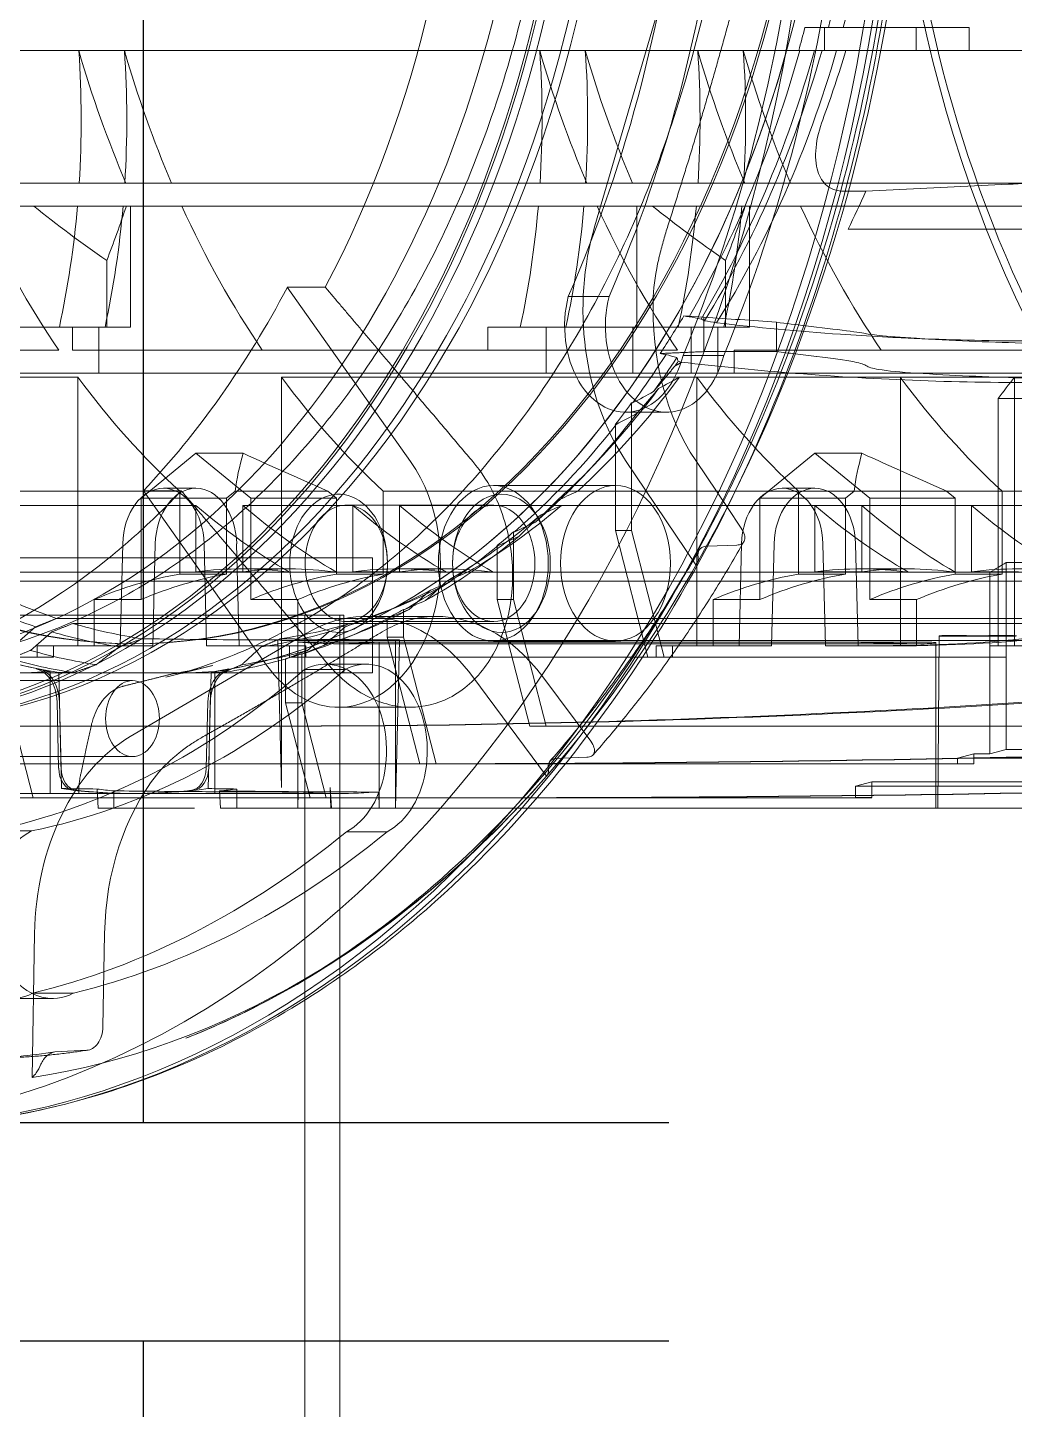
# Model space of a CAD drawing. Header units: millimetres. Extents: x -6314 to 11113, y -129 to 3675.
# Drawn here: x -2322.68 to -2305.55, y 2185.56 to 2209.55 of the extents above; entities that cross this region are included whole.
import ezdxf

# ---------------------------------------------------------------- set-up
doc = ezdxf.new("R2010")
doc.units = ezdxf.units.MM
doc.layers.add('Equipment', color=123, linetype='Continuous')

# ---------------------------------------------------------------- blocks, each defined once
blk = doc.blocks.new('A$C161d446f')
at = {"layer": 'Equipment', "linetype": 'Continuous', "lineweight": 0, "extrusion": (0, 1, 0)}
for p, q in [((-43.157, 528.618), (-44.429, 532.96)), ((-48.737, 532.061), (-49.66, 532.061)), ((-49.66, 531.661), (-49.66, 532.061)), ((-48.737, 532.061), (-48.199, 532.061)), ((-48.737, 531.661), (-48.737, 532.061)), ((-48.199, 532.061), (-47.148, 532.061)), ((-47.148, 532.061), (-47.148, 531.661)), ((-47.148, 532.061), (-46.808, 532.061)), ((-49.66, 531.661), (-52.258, 531.661)), ((-49.66, 531.661), (-48.737, 531.661)), ((-48.125, 531.661), (-48.737, 531.661)), ((-47.148, 531.661), (-48.125, 531.661)), ((-46.7, 531.661), (-47.148, 531.661)), ((-45.737, 531.661), (-46.7, 531.661)), ((-45.737, 531.661), (-44.945, 531.661)), ((-42.993, 531.661), (-44.945, 531.661)), ((-42.993, 531.661), (-42.201, 531.661)), ((-34.989, 531.661), (-42.201, 531.661)), ((-34.197, 531.661), (-34.989, 531.661)), ((-32.245, 531.661), (-34.197, 531.661)), ((-53.078, 529.361), (-46.557, 529.361)), ((-45.765, 529.361), (-46.557, 529.361)), ((-45.765, 529.361), (-43.813, 529.361)), ((-43.021, 529.361), (-43.813, 529.361)), ((-43.021, 529.361), (-35.809, 529.361)), ((-35.017, 529.361), (-35.809, 529.361)), ((-35.017, 529.361), (-33.065, 529.361)), ((-47.866, 529.22), (-50.341, 529.34)), ((-47.866, 529.22), (-47.562, 529.22)), ((-47.562, 529.22), (-47.484, 529.22)), ((-46.733, 528.961), (-53.255, 528.961)), ((-46.733, 528.961), (-45.842, 528.961)), ((-45.842, 528.961), (-45.77, 528.961)), ((-45.842, 526.861), (-45.842, 528.961)), ((-44.161, 528.961), (-45.77, 528.961)), ((-44.161, 528.961), (-43.891, 528.961)), ((-43.891, 528.961), (-43.198, 528.961)), ((-43.891, 528.961), (-43.891, 526.861)), ((-35.985, 528.961), (-43.198, 528.961)), ((-35.985, 528.961), (-35.094, 528.961)), ((-35.094, 528.961), (-35.022, 528.961)), ((-35.094, 526.861), (-35.094, 528.961)), ((-33.413, 528.961), (-35.022, 528.961)), ((-33.413, 528.961), (-33.143, 528.961)), ((-53.94, 528.561), (-50.341, 528.561)), ((-47.556, 528.561), (-50.341, 528.561)), ((-45.43, 526.861), (-45.43, 528.017)), ((-34.682, 526.861), (-34.682, 528.017)), ((-39.959, 524.526), (-37.818, 527.553)), ((-37.818, 527.553), (-38.477, 527.553)), ((-42.699, 527.394), (-43.406, 527.394)), ((-46.314, 526.944), (-46.314, 526.435)), ((-45.052, 527.034), (-44.704, 527.053)), ((-45.052, 526.434), (-45.052, 527.034)), ((-45.43, 526.861), (-45.842, 526.861)), ((-43.891, 526.861), (-45.43, 526.861)), ((-45.293, 526.061), (-45.293, 526.861)), ((-44.834, 526.861), (-44.834, 526.061)), ((-42.656, 526.861), (-43.891, 526.861)), ((-43.817, 526.061), (-43.817, 526.861)), ((-41.864, 526.861), (-42.656, 526.861)), ((-42.316, 526.861), (-42.316, 526.061)), ((-41.864, 526.861), (-41.299, 526.861)), ((-41.299, 526.461), (-41.299, 526.861)), ((-34.682, 526.861), (-35.094, 526.861)), ((-33.143, 526.861), (-34.682, 526.861)), ((-34.545, 526.861), (-34.545, 526.061)), ((-34.086, 526.461), (-34.086, 526.861)), ((-48.365, 526.68), (-49.428, 526.627)), ((-52.445, 526.461), (-48.132, 526.461)), ((-45.577, 526.461), (-48.132, 526.461)), ((-45.577, 526.061), (-45.577, 526.461)), ((-44.692, 526.368), (-45.399, 526.368)), ((-44.596, 526.461), (-37.384, 526.461)), ((-34.086, 526.461), (-37.384, 526.461)), ((-33.848, 526.461), (-28.033, 526.461)), ((-50.445, 525.99), (-52.778, 525.99)), ((-50.844, 526.061), (-27.618, 526.061)), ((-50.445, 525.99), (-44.63, 525.99)), ((-50.445, 525.99), (-50.445, 521.327)), ((-48.465, 525.99), (-48.465, 521.327)), ((-44.929, 521.327), (-44.929, 525.99)), ((-37.717, 525.99), (-44.63, 525.99)), ((-37.717, 525.99), (-37.717, 521.42)), ((-34.181, 521.327), (-34.181, 525.99)), ((-28.367, 525.99), (-34.181, 525.99)), ((-53.697, 525.618), (-50.162, 525.618)), ((-50.162, 521.327), (-50.162, 525.618)), ((-43.798, 525.542), (-43.814, 525.542)), ((-43.798, 523.325), (-43.798, 525.542)), ((-43.695, 525.381), (-44.402, 525.381)), ((-43.531, 525.171), (-43.515, 525.171)), ((-43.515, 523.325), (-43.515, 525.171)), ((-47.934, 523.889), (-46.98, 524.669)), ((-46.98, 524.669), (-47.797, 524.669)), ((-46.98, 524.669), (-46.025, 523.889)), ((-43.238, 524.567), (-43, 524.315)), ((-37.186, 523.889), (-36.232, 524.669)), ((-36.232, 524.669), (-37.049, 524.669)), ((-36.232, 524.669), (-35.277, 523.889)), ((-44.91, 524.543), (-45.46, 523.726)), ((-44.914, 522.731), (-43.694, 524.543)), ((-43.517, 524.108), (-41.396, 524.108)), ((-42.862, 524.012), (-69.482, 524.012)), ((-50.233, 522.57), (-50.233, 524.012)), ((-49.269, 524.012), (-49.419, 523.889)), ((-49.419, 523.889), (-49.419, 522.57)), ((-49.419, 523.889), (-47.934, 523.889)), ((-47.934, 522.127), (-47.934, 523.889)), ((-47.51, 523.889), (-47.661, 524.012)), ((-47.51, 522.57), (-47.51, 523.889)), ((-46.025, 523.889), (-47.51, 523.889)), ((-46.98, 524.061), (-46.414, 524.061)), ((-46.697, 524.012), (-46.697, 522.57)), ((-46.025, 523.889), (-46.025, 522.127)), ((-42.862, 524.012), (-39.484, 524.012)), ((-39.484, 522.57), (-39.484, 524.012)), ((-38.521, 524.012), (-38.671, 523.889)), ((-38.671, 523.889), (-38.671, 522.57)), ((-38.671, 523.889), (-37.186, 523.889)), ((-38.521, 524.012), (-36.913, 524.012)), ((-37.186, 522.127), (-37.186, 523.889)), ((-36.762, 523.889), (-36.913, 524.012)), ((-36.762, 522.57), (-36.762, 523.889)), ((-35.277, 523.889), (-36.762, 523.889)), ((-35.666, 524.061), (-36.232, 524.061)), ((-35.318, 524.017), (-36.14, 522.855)), ((-35.977, 524.017), (-35.318, 524.017)), ((-35.949, 524.012), (-30.134, 524.012)), ((-35.949, 524.012), (-35.949, 522.57)), ((-35.277, 523.889), (-35.277, 522.127)), ((-69.199, 523.762), (-42.579, 523.762)), ((-49.702, 522.612), (-49.702, 523.762)), ((-47.793, 523.762), (-47.793, 522.612)), ((-46.98, 522.612), (-46.98, 523.762)), ((-45.46, 523.726), (-45.703, 523.367)), ((-39.767, 523.762), (-42.579, 523.762)), ((-41.403, 523.769), (-38.842, 523.769)), ((-39.767, 523.762), (-39.767, 522.612)), ((-38.954, 522.612), (-38.954, 523.762)), ((-37.045, 523.762), (-38.954, 523.762)), ((-37.045, 523.762), (-37.045, 522.612)), ((-36.232, 522.612), (-36.232, 523.762)), ((-30.417, 523.762), (-36.232, 523.762)), ((-44.364, 521.127), (-43.798, 523.325)), ((-43.515, 523.325), (-44.081, 521.127)), ((-43.798, 523.325), (-43.515, 523.325)), ((-41.747, 523.303), (-41.763, 523.303)), ((-41.747, 522.129), (-41.747, 523.303)), ((-47.686, 523.096), (-47.73, 521.327)), ((-47.164, 521.327), (-47.121, 523.096)), ((-46.229, 521.327), (-46.273, 523.096)), ((-45.707, 523.096), (-45.664, 521.327)), ((-45.626, 523.074), (-45.117, 523.056)), ((-45.117, 523.056), (-45.086, 523.054)), ((-41.481, 523.065), (-41.464, 523.065)), ((-41.464, 522.129), (-41.464, 523.065)), ((-36.982, 521.327), (-36.938, 523.096)), ((-36.416, 521.327), (-36.373, 523.096)), ((-35.525, 523.096), (-35.481, 521.327)), ((-34.959, 523.096), (-34.916, 521.327)), ((-50.303, 522.773), (-51.293, 522.773)), ((-50.303, 521.327), (-50.303, 522.773)), ((-48.571, 522.661), (-47.758, 522.661)), ((-40.546, 522.661), (-39.732, 522.661)), ((-15.3, 522.855), (-39.3, 522.855)), ((-39.3, 522.855), (-39.3, 520.855)), ((-37.823, 522.661), (-37.01, 522.661)), ((-36.14, 522.855), (-37.459, 520.99)), ((-67.29, 522.445), (-40.67, 522.445)), ((-51.01, 522.603), (-50.02, 522.603)), ((-50.515, 522.612), (-49.702, 522.612)), ((-50.233, 522.57), (-49.419, 522.57)), ((-40.953, 522.603), (-50.02, 522.603)), ((-50.02, 521.327), (-50.02, 522.603)), ((-47.793, 522.612), (-46.98, 522.612)), ((-47.51, 522.57), (-46.697, 522.57)), ((-40.58, 522.603), (-40.953, 522.603)), ((-32.326, 522.445), (-40.67, 522.445)), ((-40.58, 522.603), (-38.671, 522.603)), ((-38.954, 522.612), (-39.767, 522.612)), ((-38.671, 522.57), (-39.484, 522.57)), ((-37.858, 522.603), (-38.671, 522.603)), ((-37.858, 522.603), (-32.044, 522.603)), ((-36.232, 522.612), (-37.045, 522.612)), ((-35.949, 522.57), (-36.762, 522.57)), ((-48.748, 522.127), (-47.934, 522.127)), ((-48.748, 521.327), (-48.748, 522.127)), ((-46.025, 522.127), (-45.212, 522.127)), ((-45.212, 522.127), (-45.212, 521.327)), ((-42.313, 519.931), (-41.747, 522.129)), ((-41.464, 522.129), (-42.03, 519.931)), ((-41.747, 522.129), (-41.464, 522.129)), ((-39.838, 521.956), (-39.854, 521.956)), ((-39.838, 521.473), (-39.838, 521.956)), ((-39.75, 522.01), (-39.414, 521.873)), ((-38, 522.127), (-37.186, 522.127)), ((-38, 522.127), (-38, 521.391)), ((-35.277, 522.127), (-34.464, 522.127)), ((-34.464, 521.327), (-34.464, 522.127)), ((-39.185, 521.802), (-65.805, 521.802)), ((-65.522, 521.713), (-38.903, 521.713)), ((-41.403, 521.747), (-38.842, 521.747)), ((-39.185, 521.836), (-40.401, 521.836)), ((-39.571, 521.804), (-39.555, 521.804)), ((-39.555, 521.473), (-39.555, 521.804)), ((-39.185, 521.802), (-33.811, 521.802)), ((-34.094, 521.713), (-38.903, 521.713)), ((-38.8, 521.855), (-15.8, 521.855)), ((-38.8, 520.855), (-38.8, 521.855)), ((-38.73, 521.855), (-38.73, 520.855)), ((-38.12, 521.855), (-38.12, 481.215)), ((-50.283, 521.491), (-49.334, 521.491)), ((-49.137, 521.498), (-49.118, 518.504)), ((-40.404, 519.275), (-39.838, 521.473)), ((-39.555, 521.473), (-40.121, 519.275)), ((-39.838, 521.473), (-39.555, 521.473)), ((-39.769, 521.429), (-39.697, 518.504)), ((-39.104, 521.571), (-38.768, 521.434)), ((-35.087, 519.748), (-38.157, 521.547)), ((-37.717, 518.862), (-37.653, 521.428)), ((-39.697, 521.42), (-64.108, 521.42)), ((-50.303, 521.327), (-54.687, 521.327)), ((-50.303, 521.127), (-50.303, 521.327)), ((-50.02, 521.327), (-50.303, 521.327)), ((-50.02, 521.327), (-50.02, 521.127)), ((-49.082, 518.504), (-49.082, 521.377)), ((-48.818, 521.391), (-39.414, 521.391)), ((-48.748, 521.361), (-38.707, 521.361)), ((-47.73, 521.327), (-48.748, 521.327)), ((-47.73, 521.327), (-47.164, 521.327)), ((-45.212, 521.327), (-46.229, 521.327)), ((-44.929, 521.327), (-45.212, 521.327)), ((-44.505, 521.327), (-44.929, 521.327)), ((-44.505, 521.327), (-44.222, 521.327)), ((-44.505, 521.127), (-44.505, 521.327)), ((-44.222, 521.327), (-44.222, 521.127)), ((-43.517, 521.408), (-41.396, 521.408)), ((-39.697, 521.42), (-39.697, 518.504)), ((-39.697, 521.42), (-37.717, 521.42)), ((-39.414, 518.504), (-39.414, 521.391)), ((-38, 521.391), (-39.414, 521.391)), ((-38.141, 521.327), (-38.141, 521.127)), ((-38, 521.327), (-38.141, 521.327)), ((-38.07, 521.186), (-38.087, 521.186)), ((-38.07, 520.335), (-38.07, 521.186)), ((-38, 521.391), (-38, 518.504)), ((-38, 521.327), (-36.982, 521.327)), ((-37.858, 521.127), (-37.858, 521.327)), ((-37.717, 518.862), (-37.717, 521.42)), ((-36.982, 521.327), (-36.416, 521.327)), ((-35.481, 521.327), (-34.464, 521.327)), ((-35.171, 521.361), (-35.129, 521.361)), ((-34.181, 521.327), (-34.464, 521.327)), ((-33.757, 521.327), (-34.181, 521.327)), ((-33.757, 521.127), (-33.757, 521.327)), ((-33.757, 521.327), (-33.474, 521.327)), ((-33.474, 521.327), (-33.474, 521.127)), ((-50.303, 521.127), (-44.472, 521.127)), ((-50.303, 519.931), (-50.303, 521.127)), ((-50.02, 519.931), (-50.02, 521.127)), ((-44.472, 521.127), (-44.364, 521.127)), ((-44.081, 521.127), (-44.364, 521.127)), ((-44.081, 521.127), (-38.141, 521.127)), ((-38.481, 521.006), (-39.188, 521.006)), ((-38.141, 521.127), (-37.858, 521.127)), ((-37.804, 521.1), (-37.787, 521.1)), ((-37.787, 520.335), (-37.787, 521.1)), ((-36.523, 520.984), (-35.711, 520.778)), ((-33.757, 521.127), (-27.817, 521.127)), ((-43.087, 519.667), (-42.254, 520.788)), ((-41.038, 520.788), (-42.32, 519.062)), ((-15.3, 520.855), (-39.3, 520.855)), ((-38.118, 520.915), (-38.825, 520.915)), ((-38.73, 520.855), (-38.73, 487.125)), ((-36.557, 520.88), (-36.557, 520.747)), ((-35.899, 520.847), (-36.557, 520.88)), ((-36.557, 520.747), (-36.557, 518.761)), ((-36.444, 518.845), (-36.494, 520.863)), ((-35.129, 520.721), (-32.442, 520.721)), ((-33.848, 520.863), (-33.898, 518.845)), ((-33.7, 520.88), (-33.7, 520.747)), ((-33.7, 520.88), (-33.043, 520.847)), ((-33.7, 520.747), (-33.7, 518.761)), ((-39.957, 520.258), (-38.73, 520.258)), ((-38.73, 520.258), (-38.709, 520.258)), ((-38.495, 518.686), (-38.07, 520.335)), ((-37.787, 520.335), (-38.212, 518.686)), ((-38.07, 520.335), (-37.787, 520.335)), ((-36.481, 520.351), (-36.453, 519.2)), ((-36.41, 519.2), (-36.439, 520.351)), ((-33.89, 519.2), (-33.861, 520.351)), ((-33.819, 520.351), (-33.847, 519.2)), ((-33.403, 518.686), (-32.979, 520.335)), ((-50.303, 519.931), (-43.556, 519.931)), ((-50.303, 519.526), (-50.303, 519.931)), ((-50.02, 519.448), (-50.02, 519.931)), ((-43.556, 519.931), (-42.313, 519.931)), ((-42.03, 519.931), (-42.313, 519.931)), ((-37.858, 519.931), (-29.868, 519.931)), ((-50.303, 519.526), (-51.293, 519.526)), ((-50.02, 519.448), (-50.303, 519.526)), ((-58.024, 519.371), (-49.738, 519.371)), ((-49.738, 519.448), (-50.02, 519.448)), ((-49.738, 519.277), (-49.738, 519.448)), ((-49.738, 519.448), (-49.455, 519.371)), ((-49.738, 519.371), (-49.455, 519.371)), ((-49.455, 519.277), (-49.738, 519.277)), ((-49.455, 519.371), (-49.455, 519.277)), ((-48.394, 519.275), (-42.647, 519.275)), ((-42.729, 519.379), (-43.02, 519.389)), ((-42.48, 519.37), (-42.729, 519.379)), ((-42.647, 519.275), (-40.404, 519.275)), ((-40.121, 519.275), (-40.404, 519.275)), ((-39.767, 519.275), (-31.777, 519.275)), ((-35.129, 519.401), (-32.442, 519.401)), ((-47.97, 518.962), (-57.021, 518.962)), ((-56.738, 518.885), (-47.97, 518.885)), ((-47.97, 518.688), (-47.97, 518.962)), ((-47.97, 518.962), (-47.687, 518.885)), ((-47.97, 518.885), (-47.687, 518.885)), ((-47.687, 518.885), (-47.687, 518.688)), ((-39.414, 518.504), (-39.407, 518.786)), ((-38.565, 518.862), (-38.583, 518.504)), ((-38.574, 518.504), (-38.565, 518.862)), ((-38.007, 518.786), (-38, 518.504)), ((-36.943, 518.838), (-36.942, 518.504)), ((-36.657, 518.504), (-36.643, 518.804)), ((-34.807, 518.504), (-34.807, 518.805)), ((-34.532, 518.504), (-34.515, 518.838)), ((-47.687, 518.688), (-47.97, 518.688)), ((-46.768, 518.686), (-42.156, 518.686)), ((-42.156, 518.686), (-38.495, 518.686)), ((-36.557, 518.761), (-38.707, 518.761)), ((-38.212, 518.686), (-38.495, 518.686)), ((-38.212, 518.686), (-33.403, 518.686)), ((-36.557, 518.761), (-34.195, 518.761)), ((-34.195, 518.761), (-34.195, 518.779)), ((-34.068, 518.761), (-34.195, 518.761)), ((-33.121, 518.686), (-33.403, 518.686)), ((-52.495, 518.504), (-41.996, 518.504)), ((-41.996, 518.504), (-39.697, 518.504)), ((-39.697, 518.504), (-37.948, 518.504)), ((-37.948, 518.504), (-36.942, 518.504)), ((-36.942, 518.504), (-36.657, 518.504)), ((-36.204, 518.504), (-34.807, 518.504)), ((-34.807, 518.504), (-34.532, 518.504)), ((-38.843, 518.096), (-39.55, 518.096)), ((-32.669, 518.111), (-33.376, 518.111)), ((-34.645, 516.33), (-34.617, 514.705)), ((-33.385, 513.828), (-33.429, 516.33)), ((-33.395, 515.292), (-34.102, 515.292)), ((-33.032, 515.201), (-33.739, 515.201)), ((-34.337, 514.302), (-33.782, 514.275))]:
    blk.add_line(p, q, dxfattribs=at)
at = {"layer": 'Equipment', "linetype": 'Continuous', "lineweight": 0}
for centre, major_axis, ratio, start_param, end_param in [((-30.787, 537.961), (0, 25), 0.707107, 0, 2.675588), ((-30.646, 537.961), (0, 25), 0.707107, 0, 2.666613), ((-29.373, 537.961), (0, 25), 0.707107, 0, 2.583794), ((-30.787, 537.961), (0, -25), 0.707107, -0.466004, 3.141593), ((-30.646, 537.961), (0, -25), 0.707107, -0.474979, 3.141593), ((-29.373, 537.961), (0, -25), 0.707107, -0.557799, 2.482747), ((-61.942, 537.961), (0, -19.2), 0.707107, 0, 3.195786), ((-61.942, 537.961), (0, -19.376), 0.707107, 0.040975, 3.100618), ((-35.129, 537.961), (0, 16.6), 0.707107, -4.712389, 1.570796), ((-30.646, 537.961), (0, -18), 0.707107, -1.506816, -0.063981), ((-30.221, 537.961), (0, -18), 0.707107, -1.506816, -0.063981), ((-30.08, 537.961), (0, -17.946), 0.707107, -1.50653, -0.064267), ((-35.171, 537.961), (0, -17.2), 0.707107, -1.461834, -0.108985), ((-35.171, 537.961), (0, -17.2), 0.707107, 0.108985, 1.461834), ((-30.08, 537.961), (0, -17), 0.707107, -1.428662, -0.142134), ((-31.39, 537.941), (0, -20), 0.707107, -1.428194, -1.015267), ((-30.646, 537.961), (0, -23), 0.707107, -1.400949, -1.042512), ((-56.596, 537.961), (0, 16.6), 0.707107, -2.115392, -1.960072), ((-36.218, 530.461), (0, -12.4), 0.707107, -1.667667, -1.481914), ((-53.853, 537.961), (0, 16.6), 0.707107, -2.115392, -1.960072), ((-33.474, 530.461), (0, -12.4), 0.707107, -1.667667, -1.481914), ((-45.848, 537.961), (0, 16.6), 0.707107, -2.115392, -1.960072), ((-25.47, 530.461), (0, -12.4), 0.707107, -1.667667, -1.481914), ((-52.425, 529.339), (3, -0.074), 0.024678, 0.803461, 1.106944), ((-56.596, 537.961), (0, 16.6), 0.707107, -2.336121, -2.143812), ((-38.55, 537.961), (0, 16.6), 0.517638, -4.139373, -4.070081), ((-71.108, 537.961), (-32.069, 0), 0.517638, 2.499284, 2.568577), ((-36.218, 530.461), (0, -12.4), 0.707107, -1.449476, -1.276175), ((-33.474, 530.461), (0, -12.4), 0.707107, -1.449476, -1.276175), ((-45.848, 537.961), (0, 16.6), 0.707107, -2.336121, -2.143812), ((-27.802, 537.961), (0, 16.6), 0.517638, -4.139373, -4.070081), ((-60.36, 537.961), (-32.069, 0), 0.517638, 2.499284, 2.568577), ((-25.47, 530.461), (0, -12.4), 0.707107, -1.449476, -1.276175), ((-45.64, 527.164), (0, 3.8), 0.707107, -2.33176, -1.178097), ((-43.695, 526.881), (0, -1.5), 0.707107, -1.221736, 1.919867), ((-52.978, 629.83), (0, -103.823), 0.707107, 0.081385, 0.08644), ((-52.978, 629.83), (0, -103.823), 0.707107, 0.08644, 0.090891), ((-50.727, 629.83), (0, -103.934), 0.707107, 0.057395, 0.082555), ((-44.876, 629.83), (-275.256, 0), 0.375637, 1.565572, 1.570158), ((-2.595, 632.51), (-49.346, -105.981), 0.263192, 0.219951, 0.221545), ((-9.123, 637.462), (-42.92, -111.058), 0.281197, 0.21013, 0.21494), ((-86.488, 590.13), (-59.348, 55.225), 0.552522, 2.728243, 2.730223), ((-50.727, 629.83), (0, -103.934), 0.707107, -0.001591, 0.057395), ((-51.988, 629.83), (0, -103.872), 0.707107, 0.019256, 0.044184), ((-56.596, 537.961), (0, 16.6), 0.707107, -2.568577, -2.376268), ((9.291, 724.536), (0, -212.687), 0.707107, -0.3667, -0.36411), ((-45.848, 537.961), (0, 16.6), 0.707107, -2.568577, -2.376268), ((17.006, 755.02), (0, -245.276), 0.707107, -0.358792, -0.356553), ((-71.108, 537.961), (-23.15, 15.554), 0.250492, -2.925439, -2.856147), ((-60.36, 537.961), (-23.15, 15.554), 0.250492, -2.925439, -2.856147), ((-41.396, 522.758), (0, -1.35), 0.707107, -3.926991, 2.356194), ((-46.98, 523.061), (0, 1), 0.707107, -1.53589, 1.53589), ((-38.709, 522.758), (0, 1.2), 0.707107, -1.489679, 2.356194), ((-53.874, 537.961), (0, -16.6), 0.707107, 0.389275, 0.544596), ((87.24, 1090.706), (0, -595.929), 0.707107, -0.313171, -0.312264), ((-45.848, 537.961), (0, -16.6), 0.707107, 0.389275, 0.544596), ((-43.126, 537.961), (0, -16.6), 0.707107, 0.389275, 0.544596), ((101.376, 1154.742), (0, -663.199), 0.707107, -0.310364, -0.30955), ((-50.48, 510.261), (0, 12.4), 0.707107, -0.088882, 0.09687), ((-47.758, 510.261), (0, 12.4), 0.707107, -0.088882, 0.09687), ((-39.732, 510.261), (0, 12.4), 0.707107, -0.088882, 0.09687), ((-38.709, 522.758), (0, -1.2), 0.707107, -0.7711, 1.651914), ((-37.01, 510.261), (0, 12.4), 0.707107, -0.088882, 0.09687), ((-50.48, 510.261), (0, 12.4), 0.707107, -0.294622, -0.12132), ((-47.758, 510.261), (0, 12.4), 0.707107, -0.294622, -0.12132), ((282.817, 2066.254), (0, -1610.166), 0.707107, -0.288088, -0.287755), ((-39.732, 510.261), (0, 12.4), 0.707107, -0.294622, -0.12132), ((-37.01, 510.261), (0, 12.4), 0.707107, -0.294622, -0.12132), ((162.173, 968.933), (0, -530.55), 0.707107, -0.570107, -0.568932), ((-39.185, 518.036), (0, 3.8), 0.707107, -0.392699, 0.760964), ((313.339, 2214.359), (0, -1764.605), 0.707107, -0.287052, -0.286748), ((-38.709, 522.758), (0, -1.2), 0.707107, -0.785398, -0.7711), ((-48.182, 570.527), (0, -49.2), 0.707107, -0.146869, 0), ((-38.707, 537.961), (0, -16.6), 0.707107, -0.090615, -0.084438), ((610.869, 2020.347), (0, -1757.783), 0.707107, -0.549753, -0.549403), ((-51.797, 537.961), (100.018, -0.669), 0.165835, -1.431585, -1.428238), ((-38.707, 537.961), (0, -16.6), 0.707107, 0.084438, 0.089856), ((482.503, 1706.029), (0, -1391.097), 0.707107, -0.552156, -0.551713), ((-38.707, 537.961), (0, -16.6), 0.707107, -0.060277, 0.060277), ((-38.481, 519.506), (0, 1.5), 0.707107, -0.349071, 2.792532), ((-31.366, 537.908), (0, -20), 0.707107, -0.55553, -0.142602), ((-35.129, 537.961), (0, -17.2), 0.707107, -0.138205, -0.117714), ((-51.797, 537.961), (103.633, -0.693), 0.165835, -1.423477, -1.421484), ((-36.863, 520.33), (0, 0.6), 0.707107, -1.53589, -0.804352), ((-33.395, 520.33), (0, -0.6), 0.707107, -2.337241, -1.605703), ((-35.129, 537.961), (0, -17.2), 0.707107, 0.117714, 0.138205), ((-50.02, 932.276), (0, -412.345), 0.707107, -0.060909, 0), ((-37.575, 932.276), (0, -412.345), 0.707107, -0.060909, 0), ((-36.115, 516.237), (0, 3.8), 0.707107, -1.546362, -0.392699), ((-39.484, 1549.088), (0, -1029.813), 0.707107, -0.024376, 0), ((-48.111, 1549.088), (0, -1029.813), 0.707107, -0.001845, 0), ((-41.394, 1534.199), (0, -1015.512), 0.707107, -0.024522, 0), ((-51.797, 537.961), (-115.684, 0.774), 0.165835, 1.700663, 1.705011), ((-35.256, 537.961), (0.946, 19.188), 0.706247, 3.086874, 3.109059), ((-39.983, 537.961), (142.82, 0.621), 0.134365, -1.544966, -1.535132), ((-35.256, 537.961), (0.946, 19.188), 0.706247, -3.038759, -3.017231), ((-46.485, 1534.199), (0, -1015.513), 0.707107, -0.001674, 0), ((-30.646, 537.961), (0, -23), 0.707107, -0.528285, -0.169847), ((-33.032, 516.701), (0, -1.5), 0.707107, -0.349071, 2.792532), ((-31.94, 537.961), (0, -23.829), 0.707107, -0.109559, -0.034928)]:
    blk.add_ellipse(centre, major_axis=major_axis, ratio=ratio, start_param=start_param, end_param=end_param, dxfattribs=at)
at = {"layer": 'Equipment', "linetype": 'Continuous', "lineweight": 0, "extrusion": (0, 0, -1)}
for centre, major_axis, ratio, start_param, end_param in [((-30.787, 537.961), (0, -18), 0.707107, -3.141592653589794, 3.141592653589792), ((-30.08, 537.961), (0, -18), 0.707107, -3.141592653589794, 3.141592653589792), ((-35.171, 537.961), (0, -16.6), 0.707107, -4.712389, 1.570796), ((-28.618, 537.961), (0, 17.4), 0.707107, -2.212017, -0.929575), ((-35.171, 537.961), (0, -17.2), 0.707107, 0.138205, 1.432591), ((-35.171, 537.961), (0, -17.2), 0.707107, -1.432591, -0.138205), ((-31.551, 537.961), (0, 24.272), 0.707107, -2.173581, -1.677896), ((-30.683, 537.941), (0, 20), 0.707107, -2.126326, -1.713398), ((-36.498, 537.961), (0, 16.6), 0.707107, -1.934161, -1.80176), ((-36.135, 537.961), (0, 16.743), 0.707107, -1.930927, -1.799759), ((-31.353, 537.961), (0, 23), 0.707107, -2.099081, -1.740643), ((-35.383, 537.961), (0, 17.2), 0.707107, -1.945803, -1.92093), ((-36.279, 537.961), (0, 16.6), 0.731799, -2.039586, -1.960072), ((-36.498, 537.961), (0, 16.6), 0.707107, -2.297216, -1.960072), ((-36.135, 537.961), (0, 16.743), 0.707107, -2.286941, -1.956583), ((-35.763, 537.961), (0, 17.057), 0.707107, -2.268658, -1.949094), ((-35.4, 537.961), (0, 17.2), 0.707107, -2.25873, -1.945803), ((-37.01, 530.461), (0, 12.4), 0.707107, -1.659678, -1.473926), ((-55.805, 537.961), (0, -16.6), 0.707107, -1.181521, -1.026201), ((-34.266, 530.461), (0, 12.4), 0.707107, -1.659678, -1.473926), ((-53.061, 537.961), (0, -16.6), 0.707107, -1.181521, -1.026201), ((-26.262, 530.461), (0, 12.4), 0.707107, -1.659678, -1.473926), ((-45.056, 537.961), (0, -16.6), 0.707107, -1.181521, -1.026201), ((-37.713, 537.961), (0, 16.6), 0.719449, -2.172764, -2.125318), ((-37.01, 530.461), (0, 12.4), 0.707107, -1.865418, -1.692117), ((-53.061, 537.961), (0, -16.6), 0.707107, -0.99778, -0.805472), ((-34.266, 530.461), (0, 12.4), 0.707107, -1.865418, -1.692117), ((-26.262, 530.461), (0, 12.4), 0.707107, -1.865418, -1.692117), ((-42.313, 537.961), (0, -16.6), 0.707107, -0.99778, -0.805472), ((-27.959, 537.961), (0, 17.4), 0.707107, -2.500372, -2.212017), ((-44.402, 526.881), (0, -1.5), 0.707107, -1.919867, 1.221736), ((-46.856, 527.164), (0, -3.8), 0.707107, -1.629601, -0.809833), ((-52.978, 630.23), (0, -103.715), 0.707107, -0.090986, -0.084045), ((-98.131, 630.23), (279.802, 0), 0.375637, 1.379939, 1.384531), ((-44.816, 648.766), (-3.645, -122.038), 0.37022, -0.075007, -0.070414), ((-46.092, 648.529), (-2.38, -121.814), 0.373547, -0.080706, -0.076107), ((-46.286, 533.838), (17.159, 2.163), 0.401023, 1.529118, 1.534444), ((-34.973, 537.961), (0, 17.2), 0.731799, -2.307825, -2.257757), ((-52.978, 630.23), (0, -103.715), 0.707107, -0.084045, -0.08147), ((-51.988, 630.23), (0, -103.666), 0.707107, -0.044272, -0.019294), ((-36.135, 537.961), (0, 16.743), 0.707107, -2.351006, -2.344088), ((-35.763, 537.961), (0, 17.057), 0.707107, -2.369494, -2.321157), ((-35.4, 537.961), (0, 17.2), 0.707107, -2.37753, -2.309055), ((-42.313, 537.961), (0, 16.6), 0.707107, -2.409168, -2.376268), ((-53.061, 537.961), (0, -16.6), 0.707107, -0.765325, -0.573016), ((-36.498, 537.961), (0, 16.6), 0.707107, -2.568577, -2.376268), ((-42.313, 537.961), (0, -16.6), 0.707107, -0.765325, -0.573016), ((-36.135, 537.961), (0, 16.743), 0.707107, -2.574059, -2.384413), ((9.819, 723.268), (0, -211.775), 0.707107, 0.366295, 0.368898), ((-35.383, 537.961), (0, 17.2), 0.707107, -2.409262, -2.37753), ((-35.763, 537.961), (0, 17.057), 0.707107, -2.585788, -2.401725), ((-35.4, 537.961), (0, 17.2), 0.707107, -2.590926, -2.409262), ((-38.55, 537.961), (23.15, 15.554), 0.250492, 2.142422, 2.211715), ((-27.802, 537.961), (23.15, 15.554), 0.250492, 2.142422, 2.211715), ((-38.709, 522.758), (0, -2.5), 0.707107, 0.012083, 2.356194), ((-31.551, 537.961), (0, 24.272), 0.707107, -2.249095, -2.173581), ((-43.517, 522.758), (0, 1.35), 0.707107, -5.497787, 0.785398), ((-41.537, 522.758), (0, 1.2), 0.707107, -2.356194, 3.926991), ((-46.414, 523.061), (0, 1), 0.707107, -1.53589, 1.53589), ((71.99, 1016.76), (0, -518.829), 0.707107, 0.317373, 0.318417), ((-41.403, 522.758), (0, -1.011), 0.707107, -5.497787, 0.785398), ((-38.842, 522.758), (0, 1.011), 0.707107, -2.356194, 1.474471), ((-36.232, 523.061), (0, 1), 0.707107, -1.53589, 1.53589), ((-35.666, 523.061), (0, 1), 0.707107, -1.53589, 1.53589), ((-28.618, 537.961), (0, 17.4), 0.707107, -2.538755, -2.500372), ((-28.618, 537.961), (0, -17.4), 0.707107, -0.641221, 0.519363), ((-55.783, 537.961), (0, -16.6), 0.707107, -0.544596, -0.389275), ((-53.061, 537.961), (0, -16.6), 0.707107, -0.544596, -0.389275), ((-36.498, 537.961), (0, -16.6), 0.707107, 0.389275, 0.544596), ((-36.135, 537.961), (0, -16.743), 0.707107, 0.385786, 0.539448), ((-45.035, 537.961), (0, -16.6), 0.707107, -0.544596, -0.389275), ((-42.313, 537.961), (0, -16.6), 0.707107, -0.544596, -0.389275), ((-28.618, 537.961), (0, 17.4), 0.707107, -2.62223, -2.538755), ((84.861, 1074.25), (0, -579.318), 0.707107, 0.314258, 0.315192), ((-35.763, 537.961), (0, -17.057), 0.707107, 0.378298, 0.528429), ((-35.383, 537.961), (0, 17.2), 0.707107, -2.617994, -2.590926), ((-35.4, 537.961), (0, -17.2), 0.707107, 0.375007, 0.523599), ((-45.566, 537.961), (0, -16.6), 0.707107, 0.389275, 0.415464), ((-48.571, 510.261), (0, 12.4), 0.707107, -0.09687, 0.088882), ((-40.546, 510.261), (0, 12.4), 0.707107, -0.09687, 0.088882), ((-38.842, 522.758), (0, -1.011), 0.707107, -1.667121, 0.694845), ((-37.823, 510.261), (0, 12.4), 0.707107, -0.09687, 0.088882), ((-51.294, 510.261), (0, 12.4), 0.707107, 0.12132, 0.294622), ((-48.571, 510.261), (0, 12.4), 0.707107, 0.12132, 0.294622), ((237.55, 1838.19), (0, -1373.279), 0.707107, 0.290498, 0.290889), ((-36.498, 537.961), (0, -16.6), 0.707107, 0.230964, 0.363365), ((134.569, 904.962), (0, 455.716), 0.707107, -2.568288, -2.566916), ((-40.546, 510.261), (0, 12.4), 0.707107, 0.12132, 0.294622), ((-37.823, 510.261), (0, 12.4), 0.707107, 0.12132, 0.294622), ((-36.498, 537.961), (0, -16.6), 0.707107, -0.363365, -0.230964), ((-36.135, 537.961), (0, -16.743), 0.707107, 0.228962, 0.360131), ((-36.135, 537.961), (0, -16.743), 0.707107, -0.360131, -0.228962), ((264.266, 1966.815), (0, -1507.513), 0.707107, 0.289317, 0.289674), ((-35.763, 537.961), (0, -17.057), 0.707107, 0.224661, 0.353186), ((-35.383, 537.961), (0, -17.2), 0.707107, 0.350134, 0.375007), ((-38.842, 522.758), (0, 1.011), 0.707107, -2.446747, -2.356194), ((-48.465, 570.527), (0, -49.2), 0.707107, 0, 0.146869), ((-40.401, 518.036), (0, 3.8), 0.707107, -0.760964, 0.058805), ((-35.4, 537.961), (0, -17.2), 0.707107, 0.222768, 0.350134), ((-36.498, 537.961), (0, -16.6), 0.707107, 0.102232, 0.206279), ((-36.498, 537.961), (0, -16.6), 0.707107, -0.206279, -0.102232), ((477.129, 1706.029), (0, 1391.097), 0.707107, -2.58988, -2.589437), ((-36.135, 537.961), (0, -16.743), 0.707107, 0.104314, 0.204498), ((-51.797, 537.961), (-123.48, 0.537), 0.134365, -1.705375, -1.700512), ((-36.135, 537.961), (0, -16.743), 0.707107, -0.204498, -0.104314), ((615.677, 2020.347), (0, 1757.783), 0.707107, -2.59219, -2.591839), ((-48.748, 537.961), (0, -16.6), 0.707107, -0.006024, 0.006024), ((-35.763, 537.961), (0, -17.057), 0.707107, 0.104987, 0.20067), ((-35.383, 537.961), (0, -17.2), 0.707107, 0.198985, 0.222768), ((-35.763, 537.961), (0, -17.057), 0.707107, -0.20067, -0.104987), ((-39.188, 519.506), (0, -1.5), 0.707107, 0.349061, 3.490664), ((-38.709, 522.758), (0, -2.5), 0.707107, -0.785398, 0.012083), ((-35.4, 537.961), (0, -17.2), 0.707107, 0.106992, 0.198985), ((-35.4, 537.961), (0, -17.2), 0.707107, -0.198985, -0.106992), ((-30.659, 537.908), (0, -20), 0.707107, 0.142602, 0.55553), ((-36.905, 520.33), (0, 0.6), 0.707107, 0.138205, 1.53589), ((-36.863, 520.33), (0, 0.6), 0.707107, 0.138205, 0.804352), ((-35.129, 520.061), (0, -0.66), 0.707107, -3.141592653589586, 3.141592653590001), ((-51.797, 537.961), (-127.943, 0.556), 0.134365, -1.712129, -1.710136), ((-33.437, 520.33), (0, 0.6), 0.707107, -1.53589, -0.138205), ((-33.395, 520.33), (0, 0.6), 0.707107, -0.804352, -0.138205), ((-37.858, 932.276), (0, -412.345), 0.707107, 0, 0.060909), ((-50.303, 932.276), (0, -412.345), 0.707107, 0, 0.004608), ((-39.767, 1549.088), (0, -1029.813), 0.707107, 0, 0.024376), ((-48.394, 1549.088), (0, -1029.813), 0.707107, 0, 0.001845), ((-31.551, 537.961), (0, -24.272), 0.707107, 0.107099, 0.678299), ((-36.17, 519.214), (0, -0.4), 0.707107, 0.075211, 1.53589), ((-36.128, 519.214), (0, -0.4), 0.707107, 0.075211, 1.53589), ((-37.331, 516.237), (0, -3.8), 0.707107, -2.414999, -1.595231), ((-34.172, 519.214), (0, -0.4), 0.707107, -1.53589, -0.075211), ((-34.13, 519.214), (0, -0.4), 0.707107, -1.53589, -0.075211), ((-41.677, 1534.199), (0, -1015.512), 0.707107, 0, 0.024522), ((-38.707, 537.961), (0, -19.2), 0.707107, -0.051592, 0.051592), ((-39.898, 537.961), (-115.684, -0.774), 0.165835, -1.597826, -1.589299), ((-35.171, 537.961), (0, -19.2), 0.707107, -0.093888, 0.093888), ((-35.171, 537.961), (0, -19.2), 0.707107, -0.075211, 0.075211), ((-35.129, 537.961), (0, -19.2), 0.707107, 0, 0.075211), ((-35.129, 537.961), (0, -19.2), 0.707107, -0.075211, 0), ((-51.797, 537.961), (142.82, -0.621), 0.134365, 1.444561, 1.448909), ((-46.768, 1534.199), (0, -1015.513), 0.707107, 0, 0.001674), ((-31.353, 537.961), (0, -23), 0.707107, 0.169847, 0.528285), ((-33.739, 516.701), (0, 1.5), 0.707107, 0.349061, 3.490664)]:
    blk.add_ellipse(centre, major_axis=major_axis, ratio=ratio, start_param=start_param, end_param=end_param, dxfattribs=at)
at = {"layer": 'Equipment', "linetype": 'Continuous', "lineweight": 0}
for points, knots in [([(-33.752, 562.607), (-34.836, 562.351), (-35.903, 561.956), (-38.715, 560.515), (-40.385, 559.204), (-43.36, 555.909), (-44.661, 553.915), (-46.752, 549.454), (-47.539, 546.984), (-48.52, 541.823), (-48.713, 539.132), (-48.485, 533.802), (-48.065, 531.162), (-46.651, 526.199), (-45.658, 523.876), (-43.192, 519.785), (-41.721, 518.016), (-39.641, 516.242), (-39.191, 515.894), (-38.73, 515.574)], [0.164917, 0.164917, 0.164917, 0.164917, 0.347571, 0.347571, 0.664352, 0.664352, 0.985584, 0.985584, 1.30825, 1.30825, 1.63103, 1.63103, 1.953779, 1.953779, 2.276569, 2.276569, 2.598959, 2.598959, 2.684966, 2.684966, 2.684966, 2.684966]), ([(-36.058, 561.411), (-37.816, 560.718), (-39.504, 559.613), (-42.534, 556.701), (-43.88, 554.908), (-46.105, 550.809), (-46.986, 548.508), (-48.197, 543.626), (-48.527, 541.045), (-48.601, 535.865), (-48.345, 533.266), (-47.274, 528.318), (-46.459, 525.969), (-44.358, 521.757), (-43.073, 519.896), (-40.165, 516.839), (-38.542, 515.647), (-36.58, 514.726), (-36.32, 514.614), (-36.058, 514.51)], [0.271976, 0.271976, 0.271976, 0.271976, 0.596781, 0.596781, 0.916057, 0.916057, 1.233439, 1.233439, 1.550623, 1.550623, 1.867864, 1.867864, 2.185056, 2.185056, 2.502364, 2.502364, 2.821203, 2.821203, 2.869617, 2.869617, 2.869617, 2.869617]), ([(-45.615, 535.941), (-45.493, 534.439), (-45.235, 532.96), (-44.465, 530.152), (-43.953, 528.822), (-42.716, 526.403), (-41.991, 525.313), (-40.386, 523.443), (-39.506, 522.664), (-37.659, 521.456), (-36.692, 521.027), (-35.711, 520.778)], [1.684965, 1.684965, 1.684965, 1.684965, 1.94084, 1.94084, 2.196715, 2.196715, 2.45259, 2.45259, 2.708464, 2.708464, 2.964339, 2.964339, 2.964339, 2.964339]), ([(-42.467, 535.576), (-42.322, 534.138), (-42.045, 532.726), (-41.247, 530.047), (-40.725, 528.78), (-39.468, 526.472), (-38.733, 525.432), (-37.096, 523.647), (-36.195, 522.902), (-34.282, 521.761), (-33.271, 521.364), (-32.24, 521.155)], [1.712237, 1.712237, 1.712237, 1.712237, 1.969719, 1.969719, 2.227202, 2.227202, 2.484685, 2.484685, 2.742167, 2.742167, 2.99965, 2.99965, 2.99965, 2.99965]), ([(-47.484, 529.22), (-47.374, 529.22), (-47.272, 529.252), (-47.117, 529.374), (-47.062, 529.465), (-46.995, 529.68), (-46.985, 529.823), (-47.016, 530.135), (-47.058, 530.303), (-47.116, 530.461)], [0, 0, 0, 0, 0.2330245, 0.2330245, 0.4660491, 0.4660491, 0.7314784, 0.7314784, 0.9969077, 0.9969077, 0.9969077, 0.9969077]), ([(-44.428, 528.618), (-44.403, 528.54), (-44.378, 528.459), (-44.331, 528.292), (-44.308, 528.206), (-44.286, 528.118)], [2.7987497, 2.7987497, 2.7987497, 2.7987497, 2.9219534, 2.9219534, 3.0503067, 3.0503067, 3.0503067, 3.0503067]), ([(-44.286, 528.118), (-44.28, 528.093), (-44.274, 528.067), (-44.216, 527.818), (-44.183, 527.599), (-44.174, 527.387)], [4.4756072, 4.4756072, 4.4756072, 4.4756072, 4.4993418, 4.4993418, 4.7078383, 4.7078383, 4.7078383, 4.7078383]), ([(-45.273, 526.935), (-45.979, 526.852), (-46.696, 526.786), (-47.908, 526.702), (-48.396, 526.676), (-48.889, 526.657)], [41.473701, 41.473701, 41.473701, 41.473701, 43.093974, 43.093974, 44.167904, 44.167904, 44.167904, 44.167904]), ([(-47.876, 526.744), (-47.904, 526.736), (-47.976, 526.726), (-48.248, 526.699), (-48.478, 526.682), (-48.743, 526.665)], [1.257125, 1.257125, 1.257125, 1.257125, 1.694393, 1.694393, 2.25733, 2.25733, 2.25733, 2.25733]), ([(-47.009, 526.859), (-47.274, 526.828), (-47.503, 526.801), (-47.733, 526.77), (-47.792, 526.761), (-47.852, 526.75), (-47.867, 526.747), (-47.876, 526.744)], [-6.784854, -6.784854, -6.784854, -6.784854, -6.222839, -6.222839, -5.939692, -5.939692, -5.78366, -5.78366, -5.78366, -5.78366]), ([(-47.876, 526.187), (-47.849, 526.208), (-47.779, 526.23), (-47.511, 526.286), (-47.281, 526.319), (-47.013, 526.35), (-47.011, 526.35), (-47.009, 526.35)], [1.265093, 1.265093, 1.265093, 1.265093, 1.696845, 1.696845, 2.26341, 2.26341, 2.267676, 2.267676, 2.267676, 2.267676]), ([(-48.743, 526.059), (-48.742, 526.059), (-48.741, 526.059), (-48.474, 526.076), (-48.243, 526.099), (-47.974, 526.144), (-47.903, 526.166), (-47.876, 526.187)], [2.260109, 2.260109, 2.260109, 2.260109, 2.262427, 2.262427, 2.828919, 2.828919, 3.261585, 3.261585, 3.261585, 3.261585]), ([(-41.039, 524.526), (-41.188, 524.349), (-41.323, 524.141), (-41.579, 523.597), (-41.675, 523.242), (-41.749, 522.567), (-41.733, 522.204), (-41.58, 521.536), (-41.443, 521.23), (-41.104, 520.75), (-40.881, 520.548), (-40.418, 520.312), (-40.184, 520.259), (-39.957, 520.258)], [3.6383, 3.6383, 3.6383, 3.6383, 4.004966, 4.004966, 4.516446, 4.516446, 5.025048, 5.025048, 5.53365, 5.53365, 6.042251, 6.042251, 6.478294, 6.478294, 6.478294, 6.478294]), ([(-45.703, 523.367), (-45.727, 523.33), (-45.747, 523.288), (-45.766, 523.221), (-45.766, 523.185), (-45.751, 523.134), (-45.733, 523.11), (-45.689, 523.084), (-45.658, 523.076), (-45.626, 523.074)], [0.8927724, 0.8927724, 0.8927724, 0.8927724, 0.9677326, 0.9677326, 1.0423291, 1.0423291, 1.1165033, 1.1165033, 1.1834615, 1.1834615, 1.1834615, 1.1834615]), ([(-45.749, 523.136), (-45.595, 522.863), (-45.436, 522.595), (-45.11, 522.069), (-44.943, 521.811), (-44.601, 521.306), (-44.426, 521.058), (-44.068, 520.574), (-43.885, 520.337), (-43.513, 519.875), (-43.323, 519.65), (-43.129, 519.431)], [2.2460003, 2.2460003, 2.2460003, 2.2460003, 2.2900507, 2.2900507, 2.3341012, 2.3341012, 2.3781517, 2.3781517, 2.4222021, 2.4222021, 2.4662526, 2.4662526, 2.4662526, 2.4662526]), ([(-45.086, 523.054), (-45.059, 523.05), (-45.034, 523.042), (-44.988, 523.014), (-44.966, 522.986), (-44.952, 522.939), (-44.95, 522.919), (-44.95, 522.898)], [-0.6799653, -0.6799653, -0.6799653, -0.6799653, -0.6207154, -0.6207154, -0.5323612, -0.5323612, -0.4840191, -0.4840191, -0.4840191, -0.4840191]), ([(-44.969, 522.984), (-44.815, 522.713), (-44.658, 522.448), (-44.334, 521.927), (-44.169, 521.672), (-43.831, 521.172), (-43.658, 520.927), (-43.304, 520.449), (-43.124, 520.215), (-42.757, 519.76), (-42.57, 519.538), (-42.379, 519.322)], [2.247182, 2.247182, 2.247182, 2.247182, 2.2908187, 2.2908187, 2.3344553, 2.3344553, 2.3780919, 2.3780919, 2.4217285, 2.4217285, 2.4653651, 2.4653651, 2.4653651, 2.4653651]), ([(-44.95, 522.898), (-44.956, 522.859), (-44.955, 522.82), (-44.94, 522.769), (-44.929, 522.749), (-44.914, 522.731)], [-0.3083535, -0.3083535, -0.3083535, -0.3083535, -0.2220133, -0.2220133, -0.1606167, -0.1606167, -0.1606167, -0.1606167]), ([(-44.931, 522.755), (-44.484, 521.97), (-44.002, 521.223), (-42.974, 519.818), (-42.429, 519.159), (-41.281, 517.94), (-40.68, 517.38), (-39.429, 516.367), (-38.78, 515.914), (-37.445, 515.124), (-36.758, 514.787), (-36.058, 514.51)], [2.2489161, 2.2489161, 2.2489161, 2.2489161, 2.3730562, 2.3730562, 2.4971963, 2.4971963, 2.6213364, 2.6213364, 2.7454765, 2.7454765, 2.8696166, 2.8696166, 2.8696166, 2.8696166]), ([(-40.244, 521.829), (-40.21, 521.826), (-40.177, 521.823), (-40.012, 521.799), (-39.885, 521.766), (-39.758, 521.714)], [3.6643499, 3.6643499, 3.6643499, 3.6643499, 3.7148634, 3.7148634, 3.9132987, 3.9132987, 3.9132987, 3.9132987]), ([(-39.758, 521.714), (-39.701, 521.691), (-39.645, 521.665), (-39.535, 521.609), (-39.481, 521.579), (-39.428, 521.547)], [2.1598205, 2.1598205, 2.1598205, 2.1598205, 2.2881739, 2.2881739, 2.4113775, 2.4113775, 2.4113775, 2.4113775]), ([(-50.283, 521.504), (-50.342, 521.504), (-50.394, 521.504), (-50.463, 521.501), (-50.48, 521.499), (-50.48, 521.496), (-50.463, 521.494), (-50.394, 521.491), (-50.343, 521.491), (-50.223, 521.491), (-50.148, 521.491), (-49.982, 521.494), (-49.893, 521.496), (-49.724, 521.499), (-49.634, 521.501), (-49.469, 521.504), (-49.393, 521.504), (-49.274, 521.504), (-49.222, 521.504), (-49.154, 521.501), (-49.137, 521.499), (-49.137, 521.496), (-49.154, 521.494), (-49.222, 521.491), (-49.274, 521.491), (-49.393, 521.491), (-49.469, 521.491), (-49.634, 521.494), (-49.724, 521.496), (-49.893, 521.499), (-49.982, 521.501), (-50.148, 521.504), (-50.223, 521.504), (-50.283, 521.504)], [0, 0, 0, 0, 0.126446, 0.126446, 0.252891, 0.252891, 0.379341, 0.379341, 0.50579, 0.50579, 0.632239, 0.632239, 0.758689, 0.758689, 0.885134, 0.885134, 1.01158, 1.01158, 1.138026, 1.138026, 1.264471, 1.264471, 1.39092, 1.39092, 1.51737, 1.51737, 1.643819, 1.643819, 1.770268, 1.770268, 1.896714, 1.896714, 2.02316, 2.02316, 2.02316, 2.02316]), ([(-48.818, 521.361), (-48.898, 521.362), (-48.967, 521.364), (-49.059, 521.37), (-49.082, 521.374), (-49.082, 521.381), (-49.059, 521.384), (-48.967, 521.389), (-48.898, 521.391), (-48.818, 521.391)], [-2.0346019, -2.0346019, -2.0346019, -2.0346019, -1.8650325, -1.8650325, -1.6954631, -1.6954631, -1.5259164, -1.5259164, -1.3563697, -1.3563697, -1.3563697, -1.3563697]), ([(-47.404, 521.391), (-47.484, 521.391), (-47.585, 521.389), (-47.807, 521.384), (-47.927, 521.381), (-48.153, 521.374), (-48.274, 521.37), (-48.496, 521.364), (-48.597, 521.362), (-48.677, 521.361)], [-2.7127394, -2.7127394, -2.7127394, -2.7127394, -2.5431927, -2.5431927, -2.373646, -2.373646, -2.2040766, -2.2040766, -2.0345072, -2.0345072, -2.0345072, -2.0345072]), ([(-39.957, 520.258), (-39.92, 520.258), (-39.882, 520.259), (-39.582, 520.282), (-39.302, 520.376), (-38.861, 520.66), (-38.689, 520.815), (-38.539, 520.99)], [6.4782937, 6.4782937, 6.4782937, 6.4782937, 6.5508532, 6.5508532, 7.0623336, 7.0623336, 7.4289996, 7.4289996, 7.4289996, 7.4289996]), ([(-36.523, 520.984), (-36.478, 520.972), (-36.433, 520.961), (-36.342, 520.94), (-36.297, 520.93), (-36.206, 520.91), (-36.16, 520.9), (-36.069, 520.882), (-36.024, 520.873), (-35.933, 520.856), (-35.887, 520.848), (-35.842, 520.841)], [2.96433894, 2.96433894, 2.96433894, 2.96433894, 2.97630003, 2.97630003, 2.98826112, 2.98826112, 3.00022221, 3.00022221, 3.0121833, 3.0121833, 3.02414439, 3.02414439, 3.02414439, 3.02414439]), ([(-34.409, 519.925), (-34.416, 519.957), (-34.424, 519.988), (-34.449, 520.074), (-34.471, 520.134), (-34.524, 520.247), (-34.555, 520.299), (-34.617, 520.387), (-34.654, 520.431), (-34.733, 520.506), (-34.775, 520.537), (-34.856, 520.585), (-34.901, 520.605), (-34.953, 520.619), (-34.958, 520.621), (-34.963, 520.622)], [0.8823356, 0.8823356, 0.8823356, 0.8823356, 0.9292548, 0.9292548, 1.0223038, 1.0223038, 1.1153528, 1.1153528, 1.2080387, 1.2080387, 1.3007245, 1.3007245, 1.3930917, 1.3930917, 1.4029019, 1.4029019, 1.4029019, 1.4029019]), ([(-36.357, 519.748), (-36.299, 519.715), (-36.241, 519.68), (-36.122, 519.602), (-36.061, 519.559), (-36, 519.513)], [2.7987497, 2.7987497, 2.7987497, 2.7987497, 2.9219534, 2.9219534, 3.0503067, 3.0503067, 3.0503067, 3.0503067]), ([(-43.129, 519.431), (-43.139, 519.443), (-43.146, 519.456), (-43.157, 519.494), (-43.154, 519.528), (-43.134, 519.592), (-43.112, 519.633), (-43.087, 519.667)], [0.1056034, 0.1056034, 0.1056034, 0.1056034, 0.1480067, 0.1480067, 0.2226033, 0.2226033, 0.2975634, 0.2975634, 0.2975634, 0.2975634]), ([(-36, 519.513), (-35.982, 519.5), (-35.965, 519.486), (-35.795, 519.352), (-35.658, 519.218), (-35.546, 519.077)], [4.4756072, 4.4756072, 4.4756072, 4.4756072, 4.4993418, 4.4993418, 4.7078383, 4.7078383, 4.7078383, 4.7078383]), ([(-43.02, 519.389), (-43.052, 519.39), (-43.082, 519.398), (-43.112, 519.415), (-43.121, 519.423), (-43.129, 519.431)], [0.00687429, 0.00687429, 0.00687429, 0.00687429, 0.07383252, 0.07383252, 0.10560344, 0.10560344, 0.10560344, 0.10560344]), ([(-42.35, 519.22), (-42.349, 519.241), (-42.35, 519.26), (-42.363, 519.304), (-42.384, 519.332), (-42.429, 519.358), (-42.454, 519.365), (-42.48, 519.37)], [-0.9333089, -0.9333089, -0.9333089, -0.9333089, -0.8849668, -0.8849668, -0.7966126, -0.7966126, -0.7373627, -0.7373627, -0.7373627, -0.7373627]), ([(-42.32, 519.062), (-42.333, 519.079), (-42.344, 519.098), (-42.357, 519.146), (-42.357, 519.183), (-42.35, 519.22)], [-1.6246318, -1.6246318, -1.6246318, -1.6246318, -1.5632352, -1.5632352, -1.476895, -1.476895, -1.476895, -1.476895]), ([(-34.195, 518.779), (-34.195, 518.841), (-34.2, 518.909), (-34.214, 519.009), (-34.219, 519.041), (-34.226, 519.073)], [-2.2276939, -2.2276939, -2.2276939, -2.2276939, -2.1344449, -2.1344449, -2.0880549, -2.0880549, -2.0880549, -2.0880549]), ([(-37.629, 518.794), (-37.814, 518.792), (-38.001, 518.791), (-38.592, 518.787), (-39.002, 518.786), (-39.407, 518.786)], [2.170556, 2.170556, 2.170556, 2.170556, 2.574376, 2.574376, 3.432501, 3.432501, 3.432501, 3.432501]), ([(-38.007, 518.786), (-37.935, 518.786), (-37.861, 518.786), (-37.786, 518.786), (-37.713, 518.786), (-37.638, 518.787), (-37.561, 518.787), (-37.486, 518.787), (-37.41, 518.787), (-37.332, 518.787), (-37.255, 518.788), (-37.177, 518.788), (-37.098, 518.788), (-37.02, 518.788), (-36.941, 518.789), (-36.861, 518.789), (-36.813, 518.789), (-36.765, 518.79), (-36.717, 518.79), (-36.634, 518.79), (-36.55, 518.791), (-36.465, 518.791), (-36.381, 518.792), (-36.296, 518.793), (-36.211, 518.793)], [0.938932, 0.938932, 0.938932, 0.938932, 1.091443, 1.091443, 1.091443, 1.241891, 1.241891, 1.241891, 1.390069, 1.390069, 1.390069, 1.537284, 1.537284, 1.537284, 1.683471, 1.683471, 1.683471, 1.770639, 1.770639, 1.770639, 1.920941, 1.920941, 1.920941, 2.071243, 2.071243, 2.071243, 2.071243]), ([(-31.466, 518.761), (-31.586, 518.761), (-31.729, 518.761), (-32.137, 518.761), (-32.483, 518.761), (-32.77, 518.761), (-33.057, 518.761), (-33.4, 518.761), (-33.805, 518.761), (-33.948, 518.761), (-34.068, 518.761)], [-0.862277, -0.862277, -0.862277, -0.862277, -0.609078, -0.609078, 0, 0, 0, 0.609078, 0.609078, 0.862277, 0.862277, 0.862277, 0.862277]), ([(-38.73, 515.574), (-37.477, 514.704), (-36.147, 514.038), (-33.674, 513.246), (-32.546, 513.039), (-31.414, 512.983)], [2.6849658, 2.6849658, 2.6849658, 2.6849658, 2.918865, 2.918865, 3.1066648, 3.1066648, 3.1066648, 3.1066648]), ([(-34.617, 514.705), (-34.616, 514.656), (-34.607, 514.597), (-34.578, 514.505), (-34.554, 514.455), (-34.503, 514.385), (-34.468, 514.351), (-34.406, 514.315), (-34.369, 514.304), (-34.337, 514.302)], [-0.2975634, -0.2975634, -0.2975634, -0.2975634, -0.2226033, -0.2226033, -0.1480067, -0.1480067, -0.0738325, -0.0738325, -0.0068743, -0.0068743, -0.0068743, -0.0068743]), ([(-34.358, 514.304), (-34.273, 514.291), (-34.188, 514.279), (-34.018, 514.256), (-33.933, 514.245), (-33.763, 514.226), (-33.678, 514.217), (-33.508, 514.202), (-33.423, 514.195), (-33.252, 514.183), (-33.167, 514.178), (-33.082, 514.174)], [3.03186685, 3.03186685, 3.03186685, 3.03186685, 3.04682644, 3.04682644, 3.06178602, 3.06178602, 3.07674561, 3.07674561, 3.0917052, 3.0917052, 3.10666478, 3.10666478, 3.10666478, 3.10666478]), ([(-33.782, 514.275), (-33.752, 514.268), (-33.721, 514.257), (-33.657, 514.219), (-33.614, 514.18), (-33.568, 514.115), (-33.552, 514.087), (-33.538, 514.058)], [0.7373627, 0.7373627, 0.7373627, 0.7373627, 0.7966126, 0.7966126, 0.8849668, 0.8849668, 0.9333089, 0.9333089, 0.9333089, 0.9333089]), ([(-33.538, 514.058), (-33.516, 514.004), (-33.488, 513.95), (-33.438, 513.881), (-33.412, 513.853), (-33.385, 513.828)], [-0.3083535, -0.3083535, -0.3083535, -0.3083535, -0.2220133, -0.2220133, -0.1606167, -0.1606167, -0.1606167, -0.1606167])]:
    blk.add_open_spline(points, degree=3, knots=knots, dxfattribs=at)
for points, weights in [([(-45.7, 532.96), (-45.127, 530.789), (-44.428, 528.618)], [1.00289094459, 1.01074552343, 1.00289094459]), ([(-38.477, 527.553), (-39.619, 526.204), (-41.039, 524.526)], [1.04522335941, 1.04170618084, 1.02572270564]), ([(-45.052, 526.434), (-44.672, 526.417), (-44.293, 526.401)], [0.999999999443, 0.999999999488, 0.999999999627]), ([(-44.549, 526.184), (-44.608, 526.217), (-44.667, 526.249)], [1, 1.00000600603, 1.0000081381]), ([(-44.178, 525.74), (-44.367, 525.964), (-44.549, 526.184)], [1.01528126331, 1.02093654438, 1.02644646028]), ([(-44.266, 525.793), (-44.084, 525.58), (-43.895, 525.363)], [1, 1.00008088972, 1]), ([(-42.127, 523.471), (-42.315, 523.659), (-42.499, 523.843)], [1.01698195124, 1.02324696695, 1.02942576353]), ([(-38.539, 520.99), (-37.119, 522.668), (-35.977, 524.017)], [1.02572270564, 1.04170618084, 1.04522335941]), ([(-42.216, 523.596), (-42.032, 523.415), (-41.844, 523.23)], [1.02989021266, 1.02360891819, 1.01724669965]), ([(-38.822, 521.655), (-39.004, 521.729), (-39.185, 521.802)], [1, 1.0000096343, 1]), ([(-38.903, 521.713), (-38.721, 521.64), (-38.539, 521.567)], [1, 1.00000953169, 1]), ([(-33.73, 521.567), (-33.913, 521.64), (-34.094, 521.713)], [1, 1.00000953, 1]), ([(-33.811, 521.802), (-33.63, 521.729), (-33.448, 521.655)], [1, 1.00000963388, 1]), ([(-39.428, 521.547), (-37.956, 520.647), (-36.357, 519.748)], [1.0028966182, 1.01075124148, 1.0028966182]), ([(-37.696, 521.447), (-37.532, 521.379), (-37.367, 521.309)], [1, 1.00000797133, 1]), ([(-34.902, 521.309), (-35.102, 521.379), (-35.3, 521.447)], [1, 1.00000797117, 1]), ([(-38.087, 521.186), (-38.269, 521.259), (-38.45, 521.332)], [1, 1.00000910092, 1]), ([(-38.168, 521.246), (-37.986, 521.173), (-37.804, 521.1)], [1, 1.00000900938, 1]), ([(-37.367, 521.309), (-37.199, 521.155), (-37.027, 520.997)], [1.00061138069, 1.00063234007, 1.00056739387]), ([(-34.499, 520.997), (-34.702, 521.155), (-34.902, 521.309)], [1.00064666217, 1.00073222876, 1.00073188278]), ([(-32.995, 521.1), (-33.178, 521.173), (-33.359, 521.246)], [1, 1.00000900864, 1]), ([(-37.027, 520.997), (-36.863, 520.928), (-36.698, 520.859)], [1, 1.00000755682, 1]), ([(-34.101, 520.859), (-34.301, 520.928), (-34.499, 520.997)], [1, 1.00000755818, 1]), ([(-34.963, 520.622), (-35.385, 520.728), (-35.801, 520.832)], [1, 1.00001840221, 1]), ([(-34.226, 519.073), (-34.32, 519.509), (-34.409, 519.925)], [1, 1.00026317769, 1])]:
    blk.add_rational_spline(points, weights, degree=2, dxfattribs=at)
for points in [[(-45.065, 526.97), (-45.046, 526.979), (-45.026, 526.989), (-45.005, 527)], [(-48.889, 526.657), (-49.545, 526.631), (-50.21, 526.618), (-50.884, 526.618)], [(-44.586, 526.329), (-44.594, 526.308), (-44.601, 526.287), (-44.607, 526.266)], [(-39.769, 521.429), (-39.192, 521.429), (-38.591, 521.433), (-38.028, 521.442)], [(-35.896, 521.439), (-36.529, 521.431), (-37.127, 521.428), (-37.653, 521.428)], [(-35.801, 520.832), (-35.834, 520.841), (-35.868, 520.845), (-35.899, 520.847)]]:
    blk.add_open_spline(points, degree=3, dxfattribs=at)

msp = doc.modelspace()

# ---------------------------------------------------------------- linework, layer by layer
for p, q in [((-2320.673, 2190.533), (-2320.673, 2233.031)), ((-2320.673, 2175.98), (-2320.673, 2186.738))]:
    msp.add_line(p, q)
at = {"linetype": 'Continuous', "lineweight": -3}
for p, q in [((-2311.55, 2190.533), (-2329.796, 2190.533)), ((-2311.55, 2186.738), (-2329.796, 2186.738))]:
    msp.add_line(p, q, dxfattribs=at)

# ---------------------------------------------------------------- block references
at = {"xscale": -1}
msp.add_blockref('A$C161d446f', (-2355.993, 1677.491), dxfattribs=at)

doc.saveas('drawing.dxf')
